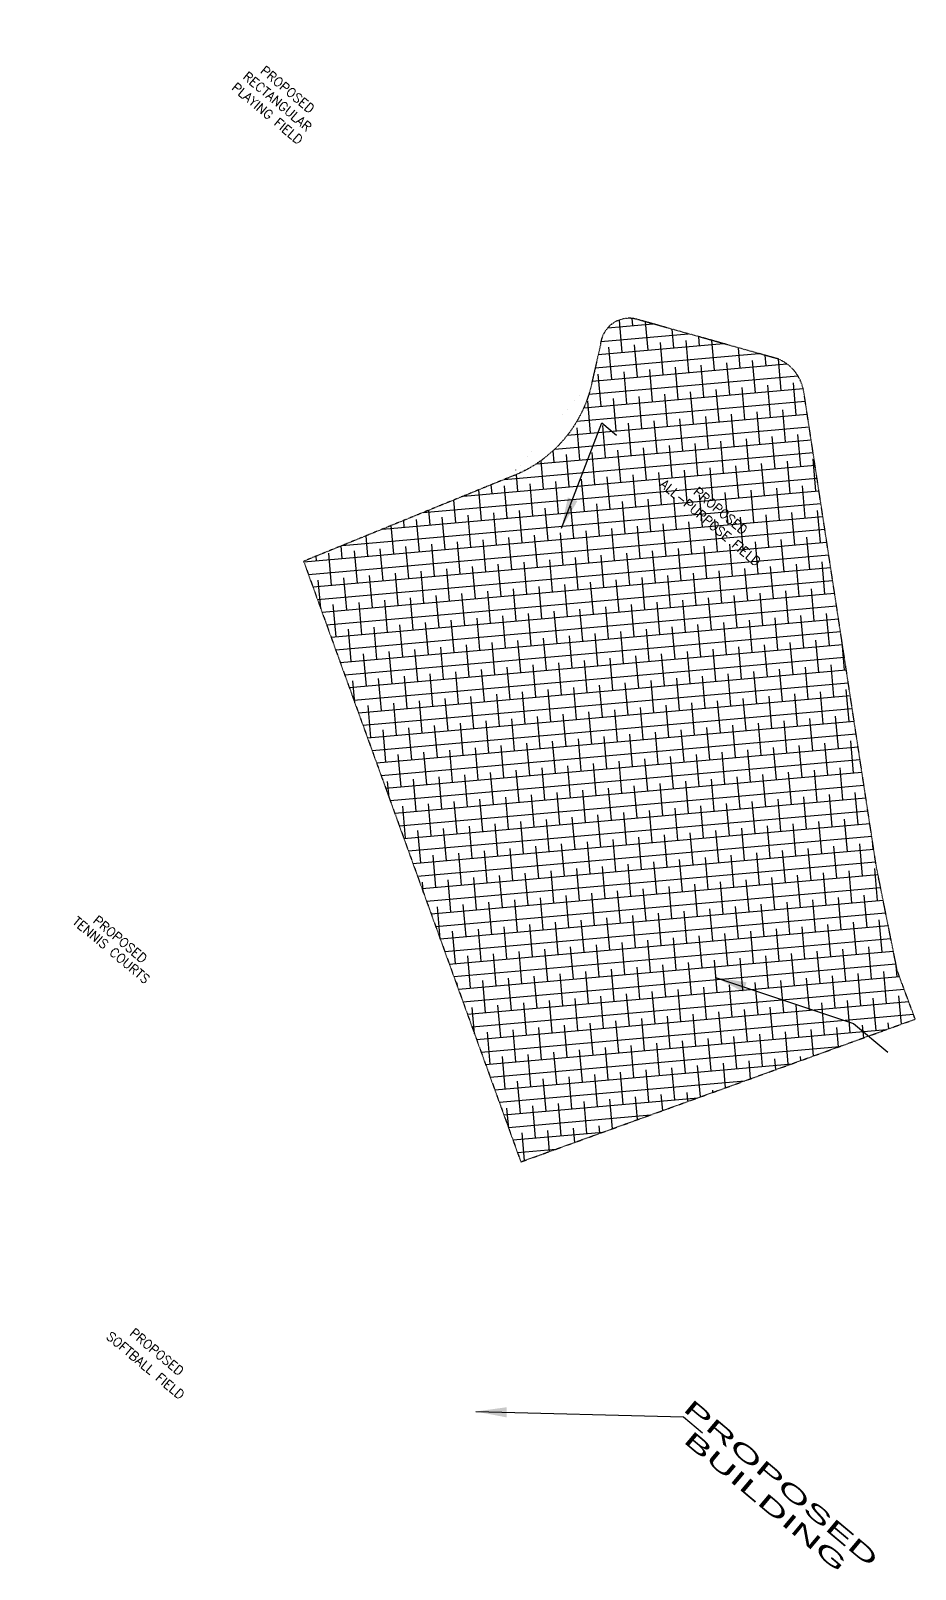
# Model space of a CAD drawing. Header units: feet. Extents: x 1024240 to 1029256, y 89370 to 94394.
# Drawn here: x 1025434 to 1025948, y 92410 to 93304 of the extents above; entities that cross this region are included whole.
import ezdxf
from ezdxf.enums import TextEntityAlignment as Align

# ---------------------------------------------------------------- set-up
doc = ezdxf.new("R2010")
doc.units = ezdxf.units.FT
doc.header["$MEASUREMENT"] = 0
doc.set_wipeout_variables(frame=1)
doc.linetypes.add('DASHDOT2', pattern=[0.5, 0.25, -0.125, 0, -0.125])
for name, color, linetype in [('P1SMA', 4, 'DASHDOT2'), ('P6STH', 9, 'Continuous'), ('P7BUT', 3, 'Continuous'), ('P7MST', 3, 'Continuous'), ('P7SFT', 3, 'Continuous'), ('PB-EX61$0$E6BUH', 9, 'Continuous')]:
    doc.layers.add(name, color=color, linetype=linetype)
doc.styles.add('100BT', font='swiss.ttf', dxfattribs={"width": 2, "height": 9})
doc.styles.add('60L', font='simplex.shx', dxfattribs={"height": 5.3})
doc.styles.add('60S', font='simplex.shx', dxfattribs={"width": 1.15, "oblique": 22, "height": 6})
doc.dimstyles.get("Standard").update_dxf_attribs({"dimtxt": 0.18, "dimasz": 0.18, "dimexe": 0.18, "dimexo": 0.0625, "dimgap": 0.09, "dimtad": 0, "dimtih": 1, "dimtoh": 1, "dimdec": 4, "dimzin": 0, "dimdsep": 46, "dimtxsty": 'Standard', "dimcen": 0.09, "dimadec": 0, "dimazin": 0, "dimtfac": 1, "dimtdec": 4, "dimtofl": 0, "dimtmove": 0, "dimatfit": 3, "dimfxl": 1, "dimtolj": 1, "dimtzin": 0, "dimarcsym": 0})

# ---------------------------------------------------------------- blocks, each defined once
blk = doc.blocks.new('PB-EX61')
at = {"layer": 'PB-EX61$0$E6BUH', "linetype": 'Continuous'}
h = blk.add_hatch(dxfattribs=at)
h.set_pattern_fill('ANSI36', color=256, scale=20, angle=30, style=0)
h.paths.add_polyline_path([(1026003.77, 93590.52), (1025969.23, 93566.33), (1025996.84, 93526.91), (1026021.94, 93544.49), (1026012.19, 93558.41), (1026017.62, 93562.22), (1026010.46, 93572.44), (1026014.47, 93575.25)])
h.paths.add_polyline_path([(1026057.35, 93445.89), (1026081.68, 93459.04), (1026063.83, 93492.04), (1026034.67, 93476.27), (1026036.7, 93472.52), (1026052.51, 93443.27)])
h.paths.add_polyline_path([(1025904.24, 93426.41), (1025885.75, 93450.76), (1025909.85, 93469.07), (1025939.08, 93430.6), (1025915.6, 93412.76), (1025913.75, 93415.2), (1025906.48, 93409.67), (1025897.6, 93421.37)])
h.paths.add_polyline_path([(1026120.4, 93394.58), (1026116.66, 93391.67), (1026107.17, 93384.29), (1026090.53, 93371.36), (1026106.66, 93350.61), (1026136.53, 93373.83)])
h.paths.add_polyline_path([(1026032.79, 93246.96), (1026032.5, 93247.78), (1026018.42, 93288.23), (1025991.9, 93279), (1025996.64, 93265.37), (1026005.6, 93239.64), (1025993.22, 93235.33), (1026001.69, 93211.01), (1026031.82, 93221.5), (1026024.01, 93243.91)])
h.paths.add_polyline_path([(1025939.14, 93368.69), (1025935.44, 93376.62), (1025933.31, 93381.16), (1025944.3, 93386.3), (1025956.82, 93392.16), (1025962.65, 93379.69)])
h.paths.add_polyline_path([(1026171.59, 93268.08), (1026166.74, 93274.5), (1026136.69, 93251.82), (1026152.92, 93230.31), (1026173.16, 93245.59), (1026177.48, 93239.87), (1026198.18, 93255.49), (1026182.48, 93276.3)])
h.paths.add_polyline_path([(1026030.78, 93169.19), (1026036.08, 93148.04), (1026061.7, 93154.47), (1026052.71, 93190.29), (1026014.53, 93180.71), (1026018.21, 93166.04)])
h.paths.add_polyline_path([(1025970.98, 93366.77), (1025981.41, 93372.41), (1026002.95, 93332.56), (1025978, 93319.07), (1025956.07, 93359.63), (1025958.13, 93360.75), (1025952.91, 93370.4), (1025965.37, 93377.13)])
h.paths.add_polyline_path([(1025875.01, 93408.37), (1025879.36, 93402.7), (1025885.67, 93407.53), (1025881.32, 93413.21)])
edge = h.paths.add_edge_path()
edge.add_line((1025855.64, 93485.27), (1025827.94, 93517.44))
edge.add_line((1025878.48, 93504.94), (1025855.64, 93485.27))
edge.add_line((1025847.65, 93540.75), (1025878.48, 93504.94))
edge.add_line((1025828.06, 93523.88), (1025847.65, 93540.75))

msp = doc.modelspace()

# ---------------------------------------------------------------- hatches: boundary and pattern name
at = {"layer": 'P6STH'}
h = msp.add_hatch(dxfattribs=at)
h.set_pattern_fill('ANSI38', color=256, scale=60, style=0)
h.set_pattern_definition([(5, (0, 0), (-0.65366807, 7.471460236), []), (95, (0, 0), (-8.778796377, 14.2892524), [18.75, -11.25])])
edge = h.paths.add_edge_path()
edge.add_line((1025592.62, 92995.53), (1025718.8, 92646.77))
edge.add_line((1025718.8, 92646.77), (1025947.87, 92729.65))
edge.add_line((1025947.87, 92729.65), (1025937.45, 92757.82))
edge.add_line((1025937.45, 92757.82), (1025925.28, 92818.39))
edge.add_line((1025925.28, 92818.39), (1025883.17, 93093.88))
edge.add_arc((1025858.66, 93090.14), 24.79, 8.68868, 67.31062)
edge.add_line((1025868.23, 93113.01), (1025786.21, 93136))
edge.add_arc((1025781.7, 93119.91), 16.71, 74.34374, 175.89761)
edge.add_line((1025765.04, 93121.11), (1025760.41, 93100.88))
edge.add_arc((1025686.56, 93114.96), 75.18, 290.13428, 349.2019, ccw=False)
edge.add_line((1025712.44, 93044.38), (1025592.62, 92995.53))

# ---------------------------------------------------------------- linework, layer by layer
at = {"layer": 'P1SMA', "flags": 128}
msp.add_lwpolyline([(1025592.62, 92995.53), (1025718.8, 92646.77), (1025947.87, 92729.65), (1025937.45, 92757.82), (1025925.28, 92818.39), (1025883.17, 93093.88, 0.261515), (1025868.23, 93113.01), (1025786.21, 93136, 0.474588), (1025765.04, 93121.11), (1025760.41, 93100.88, -0.263594), (1025712.44, 93044.38), (1025592.62, 92995.53)], format="xyb", dxfattribs=at)

# ---------------------------------------------------------------- block references
msp.add_blockref('PB-EX61', (0, 0))

# ---------------------------------------------------------------- texts
at = {"layer": 'P7BUT', "style": '100BT', "width": 2}
for s, p in [('PROPOSED', (1025867.09, 92456.82)), ('BUILDING', (1025858.13, 92446.13))]:
    msp.add_text(s, height=9, rotation=320, dxfattribs=at).set_placement(p, align=Align.CENTER)
at = {"layer": 'P7SFT', "style": '60L'}
for s, p in [('PROPOSED', (1025581.54, 93267.42)), ('PLAYING FIELD', (1025569.86, 93253.5)), ('RECTANGULAR', (1025575.7, 93260.46)), ('ALL-PURPOSE FIELD', (1025827.22, 93015.85)), ('PROPOSED', (1025833.06, 93022.81)), ('SOFTBALL FIELD', (1025499.02, 92526.55)), ('PROPOSED', (1025505.63, 92534.43))]:
    msp.add_text(s, height=5.3, rotation=320, dxfattribs=at).set_placement(p, align=Align.CENTER)

# ---------------------------------------------------------------- leaders
at = {"layer": 'P7BUT'}
msp.add_leader([(1025692.59, 92501.83), (1025813.26, 92498.77), (1025824.37, 92489.45)], dimstyle='Standard', override={"dimscale": 100, "dimexo": 0.0625, "dimdec": 4, "dimtxsty": '60S', "dimaunit": 0}, dxfattribs=at)
at = {"layer": 'P7MST'}
msp.add_leader([(1025831.93, 92753.93), (1025912.11, 92727.17), (1025932.03, 92710.46)], dimstyle='Standard', override={"dimscale": 100, "dimexo": 0.0625, "dimdec": 4, "dimtxsty": '60S', "dimaunit": 0}, dxfattribs=at)
at = {"layer": 'P7SFT'}
msp.add_leader([(1025742.4, 93014.69), (1025765.86, 93075.86), (1025774.3, 93068.78)], dimstyle='Standard', override={"dimscale": 100, "dimexo": 0.0625, "dimdec": 4, "dimtxsty": '60S', "dimaunit": 0}, dxfattribs=at)

# ---------------------------------------------------------------- next in the draw order: wipeouts: each hides what was drawn before it
msp.add_wipeout([(1025454.97, 92796.19), (1025511.37, 92748.87), (1025517.16, 92755.77), (1025460.77, 92803.09)]).dxf.layer = 'P7SFT'

# ---------------------------------------------------------------- next in the draw order: texts
at = {"layer": 'P7SFT', "style": '60L'}
msp.add_text('PROPOSED', height=5.3, rotation=320, dxfattribs=at).set_placement((1025484.36, 92773.95), align=Align.CENTER)

# ---------------------------------------------------------------- next in the draw order: wipeouts: each hides what was drawn before it
msp.add_wipeout([(1025434.11, 92803.12), (1025521.82, 92729.52), (1025527.62, 92736.42), (1025439.9, 92810.02)]).dxf.layer = 'P7SFT'

# ---------------------------------------------------------------- next in the draw order: texts
msp.add_text('TENNIS COURTS', height=5.3, rotation=320, dxfattribs=at).set_placement((1025479.16, 92767.74), align=Align.CENTER)

doc.saveas('drawing.dxf')
